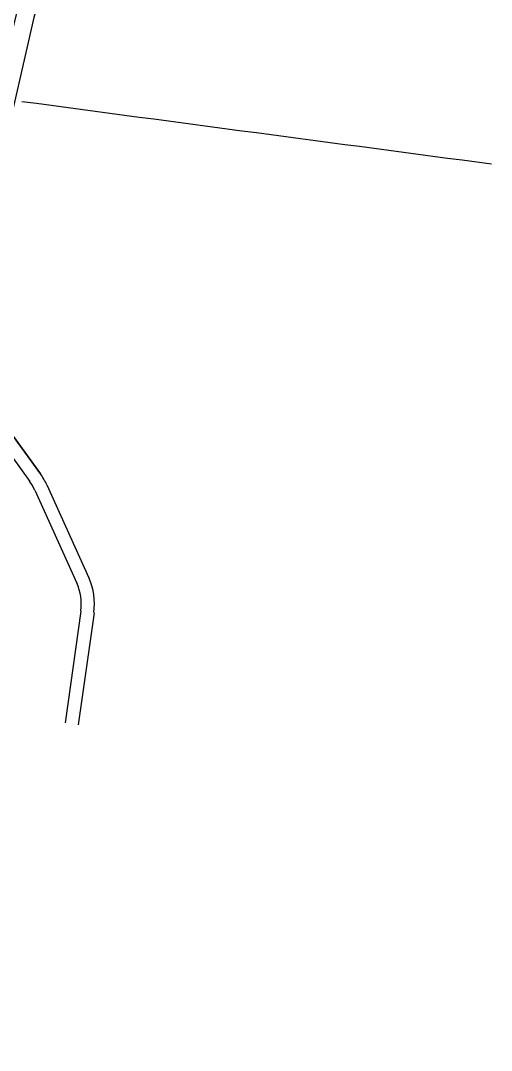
# Model space of a CAD drawing. Header units: metres. Extents: x -977055 to 805873, y -1033982 to 242021.
# Drawn here: x 1166 to 1305.3, y 727.7 to 1032.7 of the extents above; entities that cross this region are included whole.
import ezdxf

# ---------------------------------------------------------------- set-up
doc = ezdxf.new("R2010")
doc.units = ezdxf.units.M
doc.layers.add('linea 1', color=1, linetype='Continuous')
doc.layers.add('PDF2_area escolar', color=7, linetype='Continuous', true_color=0x989898)
doc.layers.add('PDF_Geometry', color=7, linetype='Continuous', true_color=0x797979)

# ---------------------------------------------------------------- blocks, each defined once
blk = doc.blocks.new('base')
at = {"layer": 'PDF_Geometry', "lineweight": 25, "extrusion": (-0.000787417, 0.063364, 0.99799), "elevation": 0.03}
for points in [[(-320.14, -199.51), (-317.65, -177.69), (-314.6, -157.33), (-312.34, -132.43), (-311, -117.52), (-303.8, -78.13), (-296.11, -43.91), (-287.33, -13.76), (-275.46, 35.07), (-264.94, 80.83)], [(-314.36, -197.29), (-299.6, -195.68), (-292.74, -194.19), (-282.66, -192.11), (-274.48, -190.36), (-258.04, -185.15), (-248.03, -180.61), (-240.54, -177.71), (-228.64, -174.04), (-222.73, -172.71), (-217.38, -171.04), (-209.93, -169.25), (-202.16, -164.76), (-196.2, -160.28), (-195.07, -159.82), (-178.09, -157.46), (-154.3, -156.61), (-136.67, -154.61), (-124.44, -153.16), (-118.07, -151.47), (-100.79, -146.65), (-80.95, -140.97), (-73.38, -139.33), (-61.69, -135.82), (-40.5, -131.6), (-37.73, -130.87), (-17.66, -129.44), (1.31, -127.46), (21.09, -124.93), (41.01, -122.83), (47.38, -123.46), (63.59, -123.19), (81.4, -124.31), (85.64, -96.07), (88.7, -66.39), (92.81, -40.78), (97.16, -22.39), (100.6, -1.56), (102.48, 8.32), (109.69, 37.36), (117.53, 76.62), (126.22, 115.64), (131.51, 149.59), (134.68, 173.97), (136.92, 195.59), (139.96, 229.68), (141.56, 250.68), (142.61, 271.37), (143.25, 283.21), (147.07, 312.94), (152.58, 355.63), (153.55, 396.04), (150.87, 418.02), (151.78, 438.64), (150.96, 458.03), (151.78, 438.64), (150.87, 418.02), (153.55, 396.04), (152.58, 355.63), (147.07, 312.94), (143.25, 283.21), (142.61, 271.37), (141.56, 250.68), (139.96, 229.68), (136.92, 195.59), (134.68, 173.97), (131.51, 149.59), (126.22, 115.64), (117.53, 76.62), (109.69, 37.36), (102.48, 8.32), (100.6, -1.56), (97.16, -22.39), (92.81, -40.78), (88.7, -66.39), (85.64, -96.07), (81.4, -124.31), (63.59, -123.19), (47.38, -123.46), (41.01, -122.83), (21.09, -124.93), (1.31, -127.46), (-17.66, -129.44), (-37.73, -130.87), (-40.5, -131.6), (-61.69, -135.82), (-73.38, -139.33), (-80.95, -140.97), (-100.79, -146.65), (-118.07, -151.47), (-124.44, -153.16), (-136.67, -154.61), (-154.3, -156.61), (-178.09, -157.46), (-195.07, -159.82), (-196.2, -160.28), (-202.16, -164.76), (-209.93, -169.25), (-217.38, -171.04), (-222.73, -172.71), (-228.64, -174.04), (-240.54, -177.71), (-248.03, -180.61), (-258.04, -185.15), (-274.48, -190.36), (-282.66, -192.11), (-292.74, -194.19), (-299.6, -195.68), (-314.36, -197.29), (-312.18, -178.45), (-309.15, -157.9), (-306.88, -132.9), (-305.82, -118), (-298.64, -78.8), (-291.06, -45.08), (-282.25, -15.12), (-275.64, 10.47), (-270.32, 33.9), (-263.82, 63.16), (-258.15, 86.41), (-284.42, 123.89)], [(-289.49, 124.96), (-301.59, 152.67)], [(-285.92, 126.52), (-298.02, 154.23)], [(-299.11, 162.52), (-294.05, 195.67)], [(-302.98, 163.08), (-297.91, 196.28)]]:
    blk.add_lwpolyline(points, dxfattribs=at)
blk.add_lwpolyline([(-288.78, -37.33), (-289.09, -38.4), (-248.81, -44.7), (-238.39, -46.32, 0.502728), (-233.13, -41.16), (-237.96, -6.22)], format="xyb", dxfattribs=at)
blk.add_lwpolyline([(-287.62, 121.63), (-267.3, 92.8)], close=True, dxfattribs=at)

msp = doc.modelspace()

# ---------------------------------------------------------------- linework, layer by layer
at = {"layer": 'linea 1'}
msp.add_spline([(1166.36882, 1008.82168, 999.49043), (1305.33713, 990.30349)], degree=3, dxfattribs=at)
at = {"layer": 'PDF_Geometry', "lineweight": 25, "extrusion": (-0.000787417, 0.063364, 0.99799)}
for centre, radius, start, end in [((-1167.43922, -807.46626, 1060.76006), 18.89864, 203.6228569, 215.163932), ((-1167.4388, -807.46615, 1060.76006), 14.98582, 203.6225309, 215.1633667), ((-1179.54293, -779.76211, 1060.76006), 18.89865, 171.3063577, 203.6226689), ((-1179.54308, -779.76209, 1060.76006), 14.98527, 171.3063379, 203.6228828)]:
    msp.add_arc(centre, radius, start, end, dxfattribs=at)

# ---------------------------------------------------------------- block references
at = {"layer": 'PDF2_area escolar'}
msp.add_blockref('base', (882.736, 1016.336, 999.038), dxfattribs=at)

doc.saveas('drawing.dxf')
